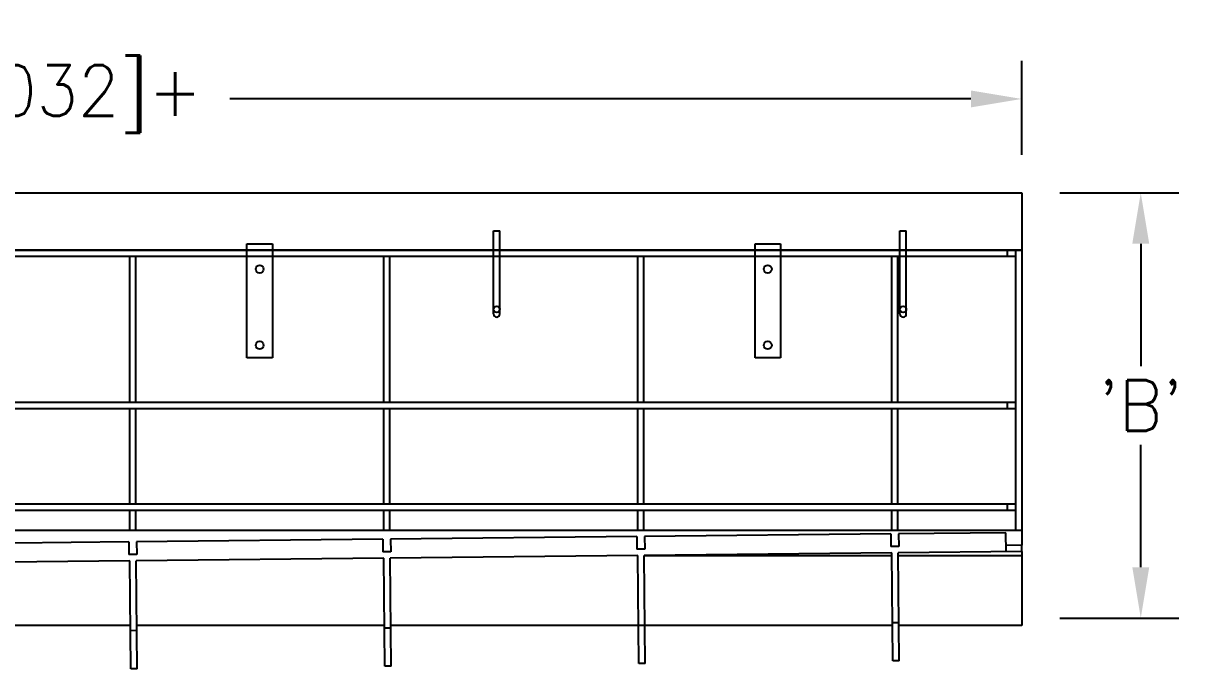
# Model space of a CAD drawing. Extents: x -50 to 148, y -1 to 62.
# Drawn here: x 102.59 to 148.24, y 8 to 33.42 of the extents above; entities that cross this region are included whole.
import ezdxf

# ---------------------------------------------------------------- set-up
doc = ezdxf.new("R2010")
doc.units = 0
doc.header["$LTSCALE"] = 0.015748
doc.header["$MEASUREMENT"] = 0
for name, color, linetype in [('BASE', 7, 'Continuous'), ('FRAME', 7, 'Continuous'), ('SIDEWALL', 7, 'Continuous')]:
    doc.layers.add(name, color=color, linetype=linetype)
doc.styles.add('Sales', font='romans.shx', dxfattribs={"width": 0.95})
doc.dimstyles.new('Sales Drawing', dxfattribs={"dimscale": 4, "dimtxt": 0.5, "dimasz": 0.5, "dimexe": 0.375, "dimexo": 0.375, "dimgap": 0.09, "dimtad": 0, "dimtih": 1, "dimtoh": 1, "dimdec": 4, "dimzin": 0, "dimdsep": 46, "dimlunit": 5, "dimtxsty": 'Sales', "dimcen": 0.09, "dimclrd": 256, "dimclre": 256, "dimadec": 0, "dimazin": 0, "dimtfac": 0.95, "dimtdec": 4, "dimtofl": 0, "dimtmove": 0, "dimatfit": 3, "dimfxl": 0, "dimtolj": 1, "dimtzin": 0, "dimlwd": -1, "dimlwe": -1, "dimarcsym": 0})

# ---------------------------------------------------------------- blocks, each defined once
blk = doc.blocks.new('*D17')
for p, q in [((61.902, 28.238), (61.902, 31.937)), ((141.902, 28.238), (141.902, 31.937)), ((63.902, 30.437), (93.083, 30.437)), ((139.902, 30.437), (110.722, 30.437))]:
    blk.add_line(p, q)
for points in [[(63.902, 30.77), (63.902, 30.104), (61.902, 30.437)], [(139.902, 30.77), (139.902, 30.104), (141.902, 30.437)]]:
    blk.add_solid(points)
at = {"layer": 'Defpoints', "color": 0}
for p in [(141.902, 30.437), (61.902, 26.738), (141.902, 26.738)]:
    blk.add_point(p, dxfattribs=at)
at = {"color": 0, "insert": (101.902, 30.437), "char_height": 2, "attachment_point": 5, "style": 'Sales'}
blk.add_mtext('\\A1;80 [2032]+', dxfattribs=at)
blk = doc.blocks.new('*D19')
for p, q in [((143.402, 26.738), (148.087, 26.738)), ((146.587, 24.738), (146.587, 19.919)), ((146.587, 12), (146.587, 16.818)), ((143.402, 10), (148.087, 10))]:
    blk.add_line(p, q)
for points in [[(146.254, 24.738), (146.921, 24.738), (146.587, 26.738)], [(146.254, 12), (146.921, 12), (146.587, 10)]]:
    blk.add_solid(points)
at = {"layer": 'Defpoints', "color": 0}
for p in [(141.902, 26.738), (141.902, 10), (146.587, 10)]:
    blk.add_point(p, dxfattribs=at)
at = {"color": 0, "insert": (146.587, 18.369), "char_height": 2, "attachment_point": 5, "style": 'Sales'}
blk.add_mtext("\\A1;'B'", dxfattribs=at)

msp = doc.modelspace()

# ---------------------------------------------------------------- linework, layer by layer
at = {"layer": 'BASE', "linetype": 'Continuous'}
for p, q in [((141.90247, 13.44906), (101.89727, 13.44906)), ((136.74559, 13.31139), (127.05611, 13.21063)), ((136.74559, 13.31139), (136.75079, 12.81142)), ((141.28034, 13.35855), (137.05557, 13.31462)), ((137.05557, 13.31462), (137.06077, 12.81464)), ((141.28814, 12.60859), (141.28034, 13.35855)), ((141.90247, 13.44906), (141.90247, 12.865)), ((106.74721, 12.99942), (102.21246, 12.95226)), ((106.74721, 12.99942), (106.75241, 12.49944)), ((116.74667, 13.10341), (107.05719, 13.00264)), ((107.05719, 13.00264), (107.06239, 12.50267)), ((116.74667, 13.10341), (116.75187, 12.60344)), ((126.74613, 13.2074), (117.05665, 13.10663)), ((117.05665, 13.10663), (117.06185, 12.60666)), ((126.74613, 13.2074), (126.75133, 12.70743)), ((127.05611, 13.21063), (127.06131, 12.71065)), ((137.06077, 12.81464), (136.75079, 12.81142)), ((141.90551, 12.86503), (141.28554, 12.85858)), ((141.90811, 12.61504), (141.90551, 12.86503)), ((107.06239, 12.50267), (106.75241, 12.49944)), ((116.78447, 12.35376), (107.035, 12.25237)), ((117.06185, 12.60666), (116.75187, 12.60344)), ((116.82867, 8.10399), (116.78447, 12.35376)), ((126.78393, 12.45775), (117.03446, 12.35636)), ((117.07865, 8.10659), (117.03446, 12.35636)), ((127.06131, 12.71065), (126.75133, 12.70743)), ((126.82812, 8.20798), (126.78393, 12.45775)), ((136.78339, 12.56175), (127.03391, 12.46035)), ((127.07811, 8.21058), (127.03391, 12.46035)), ((136.78456, 12.44906), (127.03403, 12.44906)), ((136.82758, 8.31198), (136.78339, 12.56175)), ((141.90811, 12.61504), (137.03337, 12.56435)), ((137.07757, 8.31458), (137.03337, 12.56435)), ((141.90247, 12.44906), (137.03457, 12.44906)), ((141.90247, 12.61504), (141.90247, 9.69887)), ((106.78501, 12.24977), (101.91027, 12.19907)), ((106.82921, 8), (106.78501, 12.24977)), ((107.07919, 8.0026), (107.035, 12.25237)), ((106.81137, 9.69877), (102.15247, 9.69877)), ((116.81192, 9.69877), (107.06139, 9.69877)), ((117.06305, 9.60651), (116.81307, 9.60391)), ((126.81246, 9.69877), (117.06193, 9.69877)), ((127.06251, 9.7105), (126.81253, 9.7079)), ((136.813, 9.69877), (127.06247, 9.69877)), ((137.06197, 9.81449), (136.81199, 9.81189)), ((141.90247, 9.69877), (137.06301, 9.69877)), ((107.06359, 9.50252), (106.81361, 9.49992)), ((137.07757, 8.31458), (136.82758, 8.31198)), ((107.07919, 8.0026), (106.82921, 8)), ((117.07865, 8.10659), (116.82867, 8.10399)), ((127.07811, 8.21058), (126.82812, 8.20798))]:
    msp.add_line(p, q, dxfattribs=at)
at = {"layer": 'FRAME'}
for p, q in [((61.90247, 26.73771), (141.90247, 26.73771)), ((141.90247, 26.73771), (141.90247, 24.48771)), ((121.10747, 21.97046), (121.10747, 25.23771)), ((121.10747, 25.23771), (121.35747, 25.23771)), ((121.35747, 21.97046), (121.35747, 25.23771)), ((137.10747, 21.97046), (137.10747, 25.23771)), ((137.10747, 25.23771), (137.35747, 25.23771)), ((137.35747, 21.97046), (137.35747, 25.23771)), ((111.40247, 24.73771), (112.40247, 24.73771)), ((111.40247, 20.23771), (111.40247, 24.73771)), ((112.40247, 24.73771), (112.40247, 20.23771)), ((131.40247, 24.73771), (132.40247, 24.73771)), ((131.40247, 20.23771), (131.40247, 24.73771)), ((132.40247, 24.73771), (132.40247, 20.23771)), ((61.90247, 24.48771), (141.90247, 24.48771)), ((112.40247, 20.23771), (111.40247, 20.23771)), ((132.40247, 20.23771), (131.40247, 20.23771))]:
    msp.add_line(p, q, dxfattribs=at)
for centre in [(111.90247, 23.73771), (131.90247, 23.73771), (111.90247, 20.73771), (131.90247, 20.73771)]:
    msp.add_circle(centre, 0.15625, dxfattribs=at)
for centre in [(121.23247, 21.97046), (137.23247, 21.97046)]:
    msp.add_arc(centre, 0.125, 180, 0, dxfattribs=at)
for centre in [(121.23247, 22.15479), (137.23247, 22.15479)]:
    msp.add_ellipse(centre, major_axis=(-0.125, 0), ratio=0.96592583, dxfattribs=at)
at = {"layer": 'SIDEWALL', "linetype": 'Continuous'}
for p, q in [((141.90247, 24.48771), (101.34247, 24.48771)), ((141.65247, 24.23771), (102.15247, 24.23771)), ((106.77747, 24.23771), (106.77747, 18.48771)), ((107.02747, 18.48771), (107.02747, 24.23771)), ((116.77747, 24.23771), (116.77747, 18.48771)), ((117.02747, 18.48771), (117.02747, 24.23771)), ((126.77747, 24.23771), (126.77747, 18.48771)), ((127.02747, 18.48771), (127.02747, 24.23771)), ((136.77747, 24.23771), (136.77747, 18.48771)), ((137.02747, 18.48771), (137.02747, 24.23771)), ((141.34247, 24.23771), (141.34247, 24.48771)), ((141.65247, 24.48771), (141.65247, 13.44906)), ((141.90247, 24.48771), (141.90247, 13.44906)), ((141.65247, 18.48771), (102.15247, 18.48771)), ((141.34247, 18.23771), (141.34247, 18.48771)), ((141.65247, 18.23771), (102.15247, 18.23771)), ((106.77747, 18.23771), (106.77747, 14.48771)), ((107.02747, 14.48771), (107.02747, 18.23771)), ((116.77747, 18.23771), (116.77747, 14.48771)), ((117.02747, 14.48771), (117.02747, 18.23771)), ((126.77747, 18.23771), (126.77747, 14.48771)), ((127.02747, 14.48771), (127.02747, 18.23771)), ((136.77747, 18.23771), (136.77747, 14.48771)), ((137.02747, 14.48771), (137.02747, 18.23771)), ((141.65247, 14.48771), (102.15247, 14.48771)), ((141.65247, 14.23771), (102.15247, 14.23771)), ((106.77747, 14.23771), (106.77747, 13.44906)), ((107.02747, 13.44906), (107.02747, 14.23771)), ((116.77747, 14.23771), (116.77747, 13.44906)), ((117.02747, 13.44906), (117.02747, 14.23771)), ((126.77747, 14.23771), (126.77747, 13.44906)), ((127.02747, 13.44906), (127.02747, 14.23771)), ((136.77747, 14.23771), (136.77747, 13.44906)), ((137.02747, 13.44906), (137.02747, 14.23771)), ((141.34247, 14.23771), (141.34247, 14.48771)), ((126.77747, 12.45769), (126.77747, 12.44901))]:
    msp.add_line(p, q, dxfattribs=at)

# ---------------------------------------------------------------- dimensions: what is measured, and where the dimension line sits
dim = msp.add_linear_dim(base=(141.90247, 30.43694), p1=(61.90247, 26.73771), p2=(141.90247, 26.73771), text='<>+', dimstyle='Sales Drawing')
dim.commit()
dim.dimension.update_dxf_attribs({"geometry": '*D17', "text_midpoint": (101.90247, 30.43694)})
dim = msp.add_linear_dim(base=(146.58731, 9.99971), p1=(141.90247, 26.73771), p2=(141.90247, 9.99971), angle=90, text="'B'", dimstyle='Sales Drawing')
dim.commit()
dim.dimension.update_dxf_attribs({"geometry": '*D19', "text_midpoint": (146.58731, 18.36871)})

doc.saveas('drawing.dxf')
